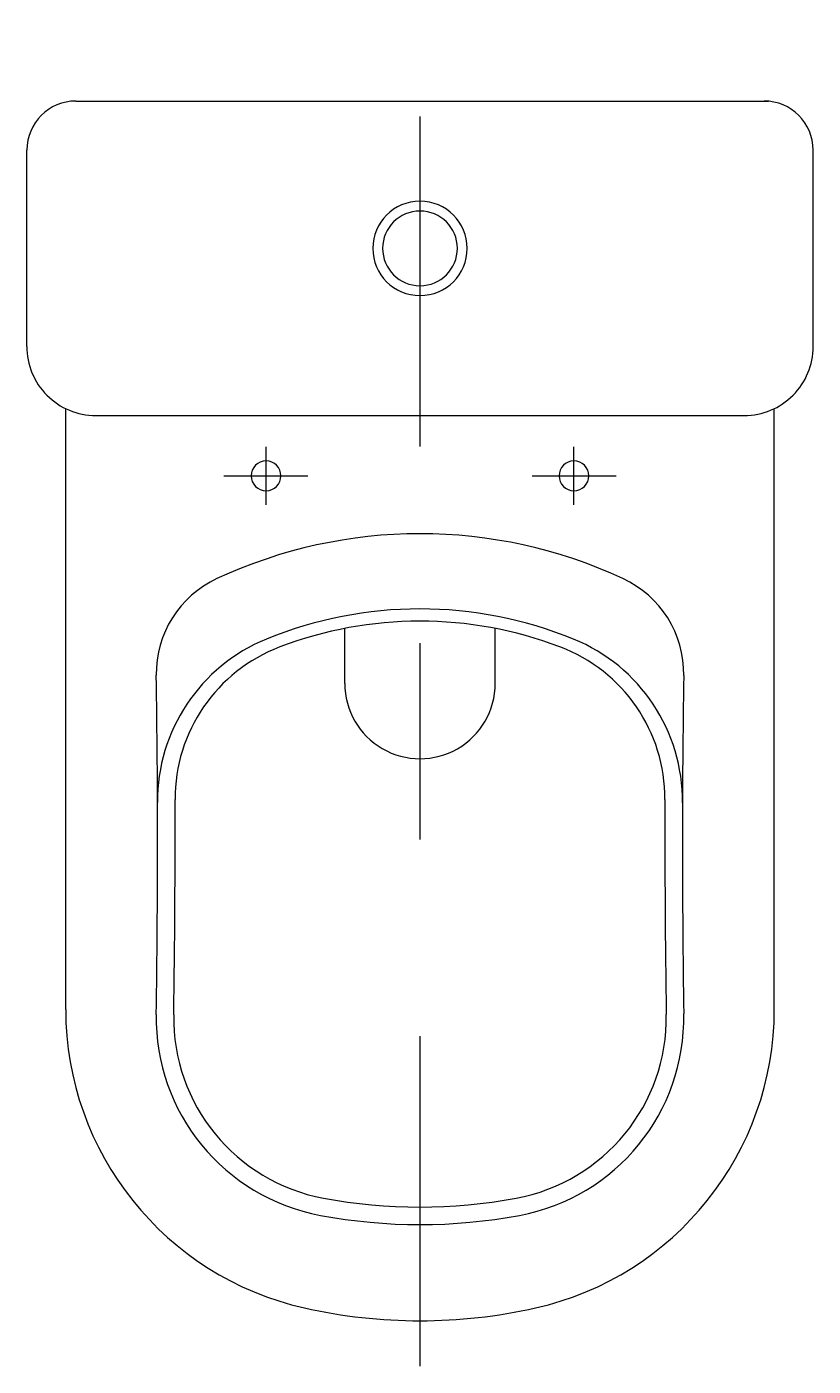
# Model space of a CAD drawing. Extents: x -501.799 to -501.399, y 526.588 to 527.269.
import ezdxf

# ---------------------------------------------------------------- set-up
doc = ezdxf.new("R2010")
doc.units = 0
doc.header["$LTSCALE"] = 0.56
doc.header["$MEASUREMENT"] = 0
doc.linetypes.add('AXES', pattern=[0.54, 0.3, -0.08, 0.08, -0.08])
doc.linetypes.add('CONTINU', pattern=[0])
doc.layers.get('0').update_dxf_attribs({"linetype": 'CONTINUOUS'})
doc.layers.add('DECA_EIXOS', color=5, linetype='AXES')

msp = doc.modelspace()

# ---------------------------------------------------------------- linework, layer by layer
at = {"linetype": 'CONTINU'}
for points in [[(-501.77357, 527.23152, 0.41421), (-501.79857, 527.20652)], [(-501.39857, 527.20652, 0.414209), (-501.42357, 527.23152)], [(-501.59857, 527.18052, 1), (-501.59857, 527.13252)], [(-501.59857, 527.13252, 1), (-501.59857, 527.18052)], [(-501.59857, 527.17552, 1), (-501.59857, 527.13752)], [(-501.59857, 527.13752, 1), (-501.59857, 527.17552)], [(-501.79857, 527.10664, 0.415944), (-501.76348, 527.07152)], [(-501.43366, 527.07152, 0.415417), (-501.39857, 527.10658)], [(-501.67689, 527.04834, 1), (-501.67689, 527.03321)], [(-501.67689, 527.03321, 1), (-501.67689, 527.04834)], [(-501.52025, 527.04834, 1), (-501.52025, 527.03321)], [(-501.52025, 527.03321, 1), (-501.52025, 527.04834)], [(-501.4954, 526.98849, 0.221331), (-501.70185, 526.98844)], [(-501.70185, 526.98844, 0.295956), (-501.73272, 526.93939)], [(-501.46443, 526.93919, 0.298002), (-501.4954, 526.98849)], [(-501.52048, 526.95769, 0.196764), (-501.67673, 526.95767)], [(-501.52746, 526.95375, 0.184122), (-501.6699, 526.95367)], [(-501.67673, 526.95767, 0.307044), (-501.73208, 526.87451)], [(-501.6699, 526.95367, 0.312272), (-501.72318, 526.87599)], [(-501.47396, 526.87599, 0.313574), (-501.52746, 526.95375)], [(-501.46507, 526.87438, 0.307667), (-501.52048, 526.95769)], [(-501.73275, 526.76668, 0.00802), (-501.73272, 526.93939)], [(-501.46443, 526.93919, 0.008004), (-501.4644, 526.76701)], [(-501.63684, 526.93512, 1.000728), (-501.5603, 526.93507)], [(-501.72385, 526.76653, 0.00507), (-501.72318, 526.87599)], [(-501.47396, 526.87599, 0.00507), (-501.4733, 526.7666)], [(-501.7788, 526.76925, 0.35064), (-501.65731, 526.61731)], [(-501.53983, 526.61731, 0.35064), (-501.41835, 526.76925)], [(-501.73275, 526.76668, 0.365737), (-501.64919, 526.6644)], [(-501.72385, 526.76653, 0.365738), (-501.64764, 526.67317)], [(-501.5497, 526.67313, 0.366289), (-501.4733, 526.7666)], [(-501.54796, 526.6644, 0.367045), (-501.4644, 526.76701)], [(-501.64764, 526.67317, 0.09259), (-501.5497, 526.67313)], [(-501.64919, 526.6644, 0.09251), (-501.54796, 526.6644)], [(-501.65731, 526.61731, 0.111411), (-501.53983, 526.61731)]]:
    msp.add_lwpolyline(points, format="xyb", dxfattribs=at)
for points in [[(-501.77357, 527.23152), (-501.42128, 527.23152)], [(-501.79857, 527.10664), (-501.79857, 527.20652)], [(-501.39857, 527.10658), (-501.39857, 527.20652)], [(-501.7788, 526.76925), (-501.7788, 527.07501)], [(-501.76348, 527.07152), (-501.43366, 527.07152)], [(-501.41835, 526.76925), (-501.41835, 527.07501)], [(-501.63684, 526.93512), (-501.63684, 526.96313)], [(-501.5603, 526.93404), (-501.5603, 526.96313)]]:
    msp.add_lwpolyline(points, dxfattribs=at)
at = {"layer": 'DECA_EIXOS'}
for points in [[(-501.59857, 526.58765), (-501.59857, 527.2693)], [(-501.67689, 527.02597), (-501.67689, 527.05552)], [(-501.52025, 527.02597), (-501.52025, 527.05552)], [(-501.69838, 527.04077), (-501.6557, 527.04077)], [(-501.54144, 527.04077), (-501.49876, 527.04077)]]:
    msp.add_lwpolyline(points, dxfattribs=at)

doc.saveas('drawing.dxf')
